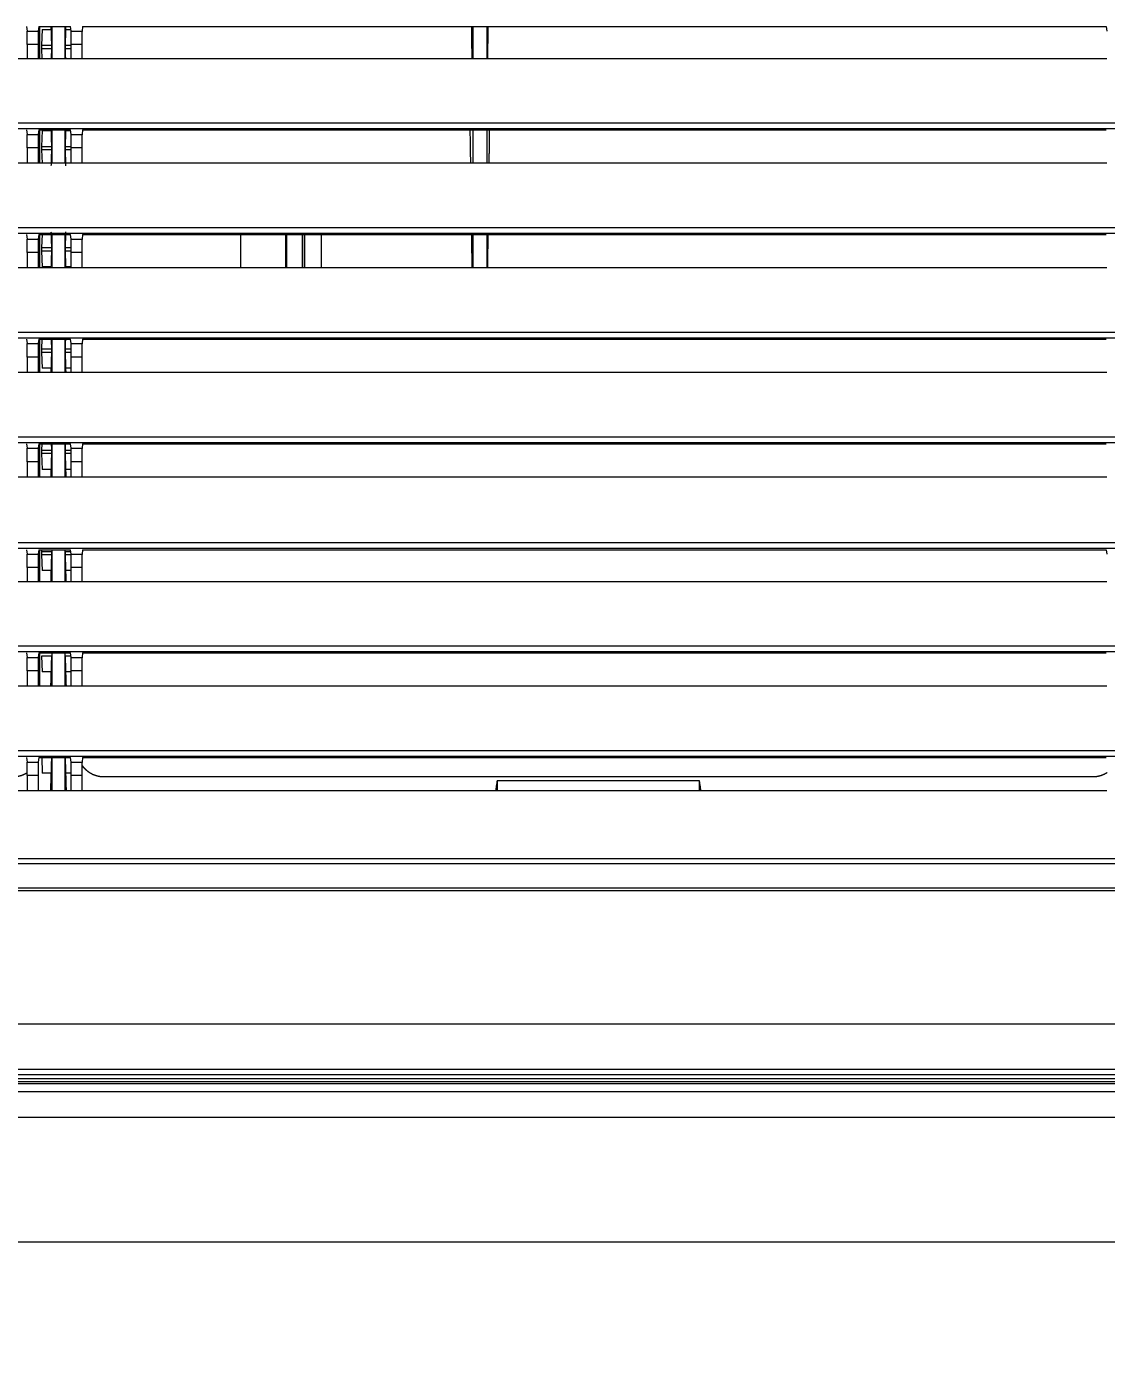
# Model space of a CAD drawing. Header units: millimetres. Extents: x 70151 to 230897, y 35202 to 113211.
# Drawn here: x 172589.4 to 172750, y 76201.1 to 76399.5 of the extents above; entities that cross this region are included whole.
import ezdxf

# ---------------------------------------------------------------- set-up
doc = ezdxf.new("R2010")
doc.units = ezdxf.units.MM
doc.header["$LTSCALE"] = 50
doc.layers.add('2-con', color=2, linetype='Continuous')
doc.layers.add('HAT', color=8, linetype='Continuous')
doc.layers.add('mark-B', color=2, linetype='Continuous', lineweight=20)
doc.styles.add('HY 울릉도 L', font='malgun.ttf')
doc.dimstyles.new('30', dxfattribs={"dimscale": 30, "dimtxt": 2, "dimasz": 1, "dimexe": 1, "dimexo": 1, "dimgap": 1, "dimtad": 1, "dimdec": 0, "dimrnd": 0.05, "dimdsep": 46, "dimlunit": 6, "dimtxsty": 'HY 울릉도 L', "dimblk": 'ARCHTICK', "dimcen": 2.5, "dimdle": 1, "dimclrd": 133, "dimclre": 133, "dimclrt": 30, "dimadec": 0, "dimazin": 0, "dimtfac": 1, "dimtdec": 0, "dimtix": 1, "dimtmove": 2, "dimatfit": 3, "dimldrblk": 'ARCHTICK', "dimfxl": 1, "dimlwd": -1, "dimlwe": -1, "dimarcsym": 0})

# ---------------------------------------------------------------- blocks, each defined once
blk = doc.blocks.new('무풍1way 일반')
at = {"layer": 'mark-B'}
for p, q in [((0, -24.85), (514.58, -24.85)), ((0, -24.85), (514.58, -24.85)), ((514.56, -25.36), (0, -25.36)), ((514.56, -25.36), (0, -25.36)), ((-380.01, -53.26), (380.01, -53.26)), ((380.01, -53.69), (-380.01, -53.69)), ((-379.23, -57.26), (379.23, -57.26)), ((379.23, -58.09), (-379.23, -58.09)), ((44.3, -68.13), (196.82, -68.13)), ((104.93, -68.13), (104.93, -69.62)), ((135.05, -69.62), (135.05, -68.13)), ((196.82, -70.42), (196.82, -68.13)), ((196.82, -68.13), (198.43, -68.13)), ((198.43, -68.13), (198.43, -70.42)), ((198.43, -68.13), (203.35, -68.13)), ((199.31, -68.13), (199.31, -73.08)), ((201.32, -73.08), (201.32, -68.13)), ((203.35, -70.42), (203.35, -68.13)), ((203.35, -68.13), (204.96, -68.13)), ((204.96, -70.42), (204.96, -68.13)), ((204.96, -68.13), (308.24, -68.13)), ((193.56, -70.25), (46.42, -70.25)), ((196.82, -70.42), (198.43, -70.42)), ((198.43, -70.78), (199.21, -70.78)), ((201.43, -70.78), (202.74, -70.78)), ((202.81, -73.08), (202.74, -70.78)), ((203.35, -70.42), (204.96, -70.42)), ((-376.39, -73.25), (376.39, -73.25)), ((196.73, -73.08), (44.39, -73.08)), ((196.73, -73.08), (196.81, -72.42)), ((198.45, -72.42), (196.81, -72.42)), ((198.45, -72.42), (198.53, -73.08)), ((203.25, -73.08), (198.53, -73.08)), ((203.25, -73.08), (203.33, -72.42)), ((204.97, -72.42), (203.33, -72.42)), ((205.05, -73.08), (204.97, -72.42)), ((376.39, -74.13), (-376.39, -74.13)), ((44.3, -83.69), (196.82, -83.69)), ((196.82, -85.99), (196.82, -83.69)), ((196.82, -83.69), (198.43, -83.69)), ((198.43, -83.69), (198.43, -85.99)), ((198.43, -83.69), (203.35, -83.69)), ((199.31, -83.69), (199.31, -88.65)), ((201.32, -88.65), (201.32, -83.69)), ((203.08, -83.69), (203.08, -88.65)), ((203.35, -85.99), (203.35, -83.69)), ((203.35, -83.69), (204.96, -83.69)), ((204.96, -85.99), (204.96, -83.69)), ((204.96, -83.69), (308.24, -83.69)), ((196.82, -85.99), (198.43, -85.99)), ((198.43, -85.84), (199.21, -85.84)), ((201.43, -85.84), (202.74, -85.84)), ((202.82, -88.19), (202.74, -85.84)), ((203.35, -85.99), (204.96, -85.99)), ((-373.64, -88.81), (373.64, -88.81)), ((196.73, -88.65), (44.39, -88.65)), ((196.73, -88.65), (196.81, -87.99)), ((198.45, -87.99), (196.81, -87.99)), ((198.45, -87.99), (198.53, -88.65)), ((198.47, -88.19), (199.28, -88.19)), ((203.25, -88.65), (198.53, -88.65)), ((201.36, -88.19), (202.82, -88.19)), ((203.25, -88.65), (203.33, -87.99)), ((204.97, -87.99), (203.33, -87.99)), ((205.05, -88.65), (204.97, -87.99)), ((373.64, -89.7), (-373.64, -89.7)), ((44.3, -99.25), (196.82, -99.25)), ((196.82, -101.35), (196.82, -99.25)), ((196.82, -99.25), (198.43, -99.25)), ((198.43, -99.25), (198.43, -101.35)), ((198.43, -99.25), (203.35, -99.25)), ((198.43, -100.9), (199.21, -100.9)), ((199.31, -99.25), (199.31, -104.02)), ((201.32, -104.02), (201.32, -99.25)), ((201.43, -100.9), (202.74, -100.9)), ((202.82, -103.25), (202.74, -100.9)), ((203.08, -99.26), (203.08, -104.02)), ((203.35, -101.35), (203.35, -99.25)), ((203.35, -99.25), (204.96, -99.25)), ((204.96, -101.35), (204.96, -99.25)), ((204.96, -99.25), (308.24, -99.25)), ((196.82, -101.35), (198.43, -101.35)), ((203.35, -101.35), (204.96, -101.35)), ((-370.92, -104.19), (370.92, -104.19)), ((370.92, -105.07), (-370.92, -105.07)), ((44.4, -104.02), (44.31, -103.35)), ((196.72, -104.02), (44.4, -104.02)), ((196.72, -104.02), (196.81, -103.35)), ((198.45, -103.35), (196.81, -103.35)), ((198.44, -103.25), (199.28, -103.25)), ((198.45, -103.35), (198.53, -104.02)), ((199.28, -103.77), (198.5, -103.77)), ((203.25, -104.02), (198.53, -104.02)), ((201.36, -103.25), (202.82, -103.25)), ((202.82, -103.77), (201.36, -103.77)), ((202.81, -104.02), (202.82, -103.77)), ((203.25, -104.02), (203.33, -103.35)), ((204.97, -103.35), (203.33, -103.35)), ((205.06, -104.02), (204.97, -103.35)), ((44.3, -114.82), (196.82, -114.82)), ((196.82, -117.11), (196.82, -114.82)), ((196.82, -114.82), (198.43, -114.82)), ((198.43, -114.82), (198.43, -117.11)), ((198.43, -114.82), (203.35, -114.82)), ((199.31, -114.82), (199.31, -119.77)), ((201.32, -119.77), (201.32, -114.82)), ((203.08, -114.82), (203.08, -119.77)), ((203.35, -117.11), (203.35, -114.82)), ((203.35, -114.82), (204.96, -114.82)), ((204.96, -117.11), (204.96, -114.82)), ((204.96, -114.82), (308.24, -114.82)), ((198.43, -115.96), (199.21, -115.96)), ((201.43, -115.96), (202.74, -115.96)), ((202.82, -118.31), (202.74, -115.96)), ((196.82, -117.11), (198.43, -117.11)), ((198.43, -118.31), (199.28, -118.31)), ((199.28, -118.83), (198.44, -118.83)), ((201.36, -118.31), (202.82, -118.31)), ((202.82, -118.83), (201.36, -118.83)), ((202.79, -119.77), (202.82, -118.83)), ((203.35, -117.11), (204.96, -117.11)), ((-368.14, -119.94), (368.14, -119.94)), ((368.14, -120.82), (-368.14, -120.82)), ((196.73, -119.77), (44.39, -119.77)), ((196.73, -119.77), (196.81, -119.12)), ((198.45, -119.12), (196.81, -119.12)), ((198.45, -119.12), (198.53, -119.77)), ((203.25, -119.77), (198.53, -119.77)), ((203.25, -119.77), (203.33, -119.12)), ((204.97, -119.12), (203.33, -119.12)), ((205.05, -119.77), (204.97, -119.12)), ((44.3, -130.38), (196.82, -130.38)), ((196.82, -132.68), (196.82, -130.38)), ((196.82, -130.38), (198.43, -130.38)), ((198.43, -130.38), (198.43, -132.68)), ((198.43, -130.38), (203.35, -130.38)), ((199.31, -130.38), (199.31, -135.34)), ((201.32, -135.34), (201.32, -130.38)), ((203.08, -130.38), (203.08, -135.34)), ((203.35, -132.68), (203.35, -130.38)), ((203.35, -130.38), (204.96, -130.38)), ((204.96, -132.68), (204.96, -130.38)), ((204.96, -130.38), (308.24, -130.38)), ((196.82, -132.68), (198.43, -132.68)), ((198.43, -131.02), (199.21, -131.02)), ((201.43, -131.02), (202.74, -131.02)), ((202.82, -133.37), (202.74, -131.02)), ((203.35, -132.68), (204.96, -132.68)), ((196.73, -135.34), (196.81, -134.68)), ((198.45, -134.68), (196.81, -134.68)), ((198.43, -133.37), (199.28, -133.37)), ((199.28, -133.89), (198.43, -133.89)), ((198.45, -134.68), (198.53, -135.34)), ((201.36, -133.37), (202.82, -133.37)), ((202.82, -133.89), (201.36, -133.89)), ((202.77, -135.34), (202.82, -133.89)), ((203.25, -135.34), (203.33, -134.68)), ((204.97, -134.68), (203.33, -134.68)), ((205.05, -135.34), (204.97, -134.68)), ((-365.38, -135.5), (365.38, -135.5)), ((365.38, -136.39), (-365.38, -136.39)), ((196.73, -135.34), (44.39, -135.34)), ((203.25, -135.34), (198.53, -135.34)), ((44.3, -145.95), (196.82, -145.95)), ((136.59, -150.9), (136.59, -145.95)), ((136.59, -150.9), (136.59, -145.95)), ((138.6, -145.95), (138.6, -150.9)), ((138.6, -145.95), (138.6, -150.9)), ((161.19, -145.95), (161.19, -150.9)), ((163.7, -150.9), (163.7, -145.95)), ((163.97, -145.95), (163.97, -150.9)), ((164.04, -150.9), (164.04, -145.95)), ((166.33, -145.95), (166.33, -150.9)), ((166.33, -145.95), (166.33, -150.9)), ((166.46, -145.95), (166.46, -150.9)), ((173.24, -150.9), (173.24, -145.95)), ((196.82, -148.24), (196.82, -145.95)), ((196.82, -145.95), (198.43, -145.95)), ((198.43, -145.95), (198.43, -148.24)), ((198.43, -145.95), (203.35, -145.95)), ((198.43, -146.09), (199.21, -146.09)), ((199.31, -145.95), (199.31, -150.9)), ((201.32, -150.9), (201.32, -145.95)), ((201.43, -146.09), (202.74, -146.09)), ((202.82, -148.43), (202.74, -146.09)), ((203.08, -145.95), (203.08, -150.9)), ((203.35, -148.24), (203.35, -145.95)), ((203.35, -145.95), (204.96, -145.95)), ((204.96, -148.24), (204.96, -145.95)), ((204.96, -145.95), (308.24, -145.95)), ((196.82, -148.24), (198.43, -148.24)), ((198.43, -148.43), (199.28, -148.43)), ((201.36, -148.43), (202.82, -148.43)), ((203.35, -148.24), (204.96, -148.24)), ((196.73, -150.9), (196.81, -150.24)), ((198.45, -150.24), (196.81, -150.24)), ((199.28, -148.96), (198.43, -148.96)), ((198.45, -150.24), (198.53, -150.9)), ((202.82, -148.96), (201.36, -148.96)), ((202.76, -150.9), (202.82, -148.96)), ((203.25, -150.9), (203.33, -150.24)), ((204.97, -150.24), (203.33, -150.24)), ((205.05, -150.9), (204.97, -150.24)), ((-362.63, -151.07), (362.63, -151.07)), ((362.63, -151.95), (-362.63, -151.95)), ((196.73, -150.9), (44.39, -150.9)), ((203.25, -150.9), (198.53, -150.9)), ((44.3, -161.51), (196.82, -161.51)), ((136.59, -166.46), (136.59, -161.51)), ((136.59, -166.46), (136.59, -161.51)), ((138.6, -161.51), (138.6, -166.46)), ((138.6, -161.51), (138.6, -166.46)), ((196.82, -163.81), (196.82, -161.51)), ((196.82, -161.51), (198.43, -161.51)), ((198.43, -161.51), (198.43, -163.81)), ((198.43, -161.51), (203.35, -161.51)), ((199.31, -161.51), (199.31, -166.46)), ((201.32, -166.46), (201.32, -161.51)), ((202.82, -163.5), (202.76, -161.51)), ((203.08, -161.51), (203.08, -166.46)), ((203.35, -163.81), (203.35, -161.51)), ((203.35, -161.51), (204.96, -161.51)), ((204.96, -163.81), (204.96, -161.51)), ((204.96, -161.51), (308.24, -161.51)), ((196.82, -163.81), (198.43, -163.81)), ((198.43, -163.5), (199.28, -163.5)), ((199.28, -164.02), (198.43, -164.02)), ((201.36, -163.5), (202.82, -163.5)), ((202.82, -164.02), (201.36, -164.02)), ((202.74, -166.37), (202.82, -164.02)), ((203.35, -163.81), (204.96, -163.81)), ((-359.88, -166.63), (359.88, -166.63)), ((196.73, -166.47), (44.39, -166.47)), ((196.73, -166.47), (196.81, -165.81)), ((198.45, -165.81), (196.81, -165.81)), ((198.45, -165.81), (198.53, -166.47)), ((199.21, -166.37), (198.51, -166.37)), ((203.25, -166.47), (198.53, -166.47)), ((202.74, -166.37), (201.43, -166.37)), ((203.25, -166.47), (203.33, -165.81)), ((204.97, -165.81), (203.33, -165.81)), ((205.05, -166.47), (204.97, -165.81)), ((359.88, -167.52), (-359.88, -167.52)), ((44.3, -177.07), (196.82, -177.07)), ((136.59, -181.84), (136.59, -177.07)), ((136.59, -181.84), (136.59, -177.07)), ((138.6, -177.07), (138.6, -181.84)), ((138.6, -177.07), (138.6, -181.84)), ((196.82, -179.17), (196.82, -177.07)), ((196.82, -177.07), (198.43, -177.07)), ((198.43, -177.07), (198.43, -179.17)), ((198.43, -177.07), (203.35, -177.07)), ((198.43, -178.56), (199.28, -178.56)), ((199.31, -177.07), (199.31, -181.84)), ((201.32, -181.84), (201.32, -177.07)), ((201.36, -178.56), (202.82, -178.56)), ((202.82, -178.56), (202.77, -177.07)), ((203.08, -177.07), (203.08, -181.84)), ((203.35, -179.17), (203.35, -177.07)), ((203.35, -177.07), (204.96, -177.07)), ((204.96, -179.17), (204.96, -177.07)), ((204.96, -177.07), (308.24, -177.07)), ((196.82, -179.17), (198.43, -179.17)), ((199.28, -179.08), (198.43, -179.08)), ((202.82, -179.08), (201.36, -179.08)), ((202.74, -181.43), (202.82, -179.08)), ((203.35, -179.17), (204.96, -179.17)), ((44.4, -181.84), (44.31, -181.17)), ((196.72, -181.84), (44.4, -181.84)), ((196.72, -181.84), (196.81, -181.17)), ((198.45, -181.17), (196.81, -181.17)), ((198.45, -181.17), (198.53, -181.84)), ((199.21, -181.43), (198.48, -181.43)), ((203.25, -181.84), (198.53, -181.84)), ((202.74, -181.43), (201.43, -181.43)), ((203.25, -181.84), (203.33, -181.17)), ((204.97, -181.17), (203.33, -181.17)), ((205.06, -181.84), (204.97, -181.17))]:
    blk.add_line(p, q, dxfattribs=at)
for centre, start_param, end_param in [((196.81, -70.42), 0.069815, 1.570796), ((198.45, -70.42), 4.712389, 6.21337), ((203.33, -70.42), 0.069815, 1.570796), ((204.97, -70.42), 4.712389, 6.21337), ((196.81, -85.99), 0.069815, 1.570796), ((198.45, -85.99), 4.712389, 6.21337), ((203.33, -85.99), 0.069815, 1.570796), ((204.97, -85.99), 4.712389, 6.21337), ((196.81, -101.35), 0.069813, 1.570796), ((198.45, -101.35), 4.712389, 6.213372), ((203.33, -101.35), 0.069813, 1.570796), ((204.97, -101.35), 4.712389, 6.213372), ((196.81, -117.11), 0.069815, 1.570796), ((198.45, -117.11), 4.712389, 6.21337), ((203.33, -117.11), 0.069815, 1.570796), ((204.97, -117.11), 4.712389, 6.21337), ((196.81, -132.68), 0.069815, 1.570796), ((198.45, -132.68), 4.712389, 6.21337), ((203.33, -132.68), 0.069815, 1.570796), ((204.97, -132.68), 4.712389, 6.21337), ((196.81, -148.24), 0.069815, 1.570796), ((198.45, -148.24), 4.712389, 6.21337), ((203.33, -148.24), 0.069815, 1.570796), ((204.97, -148.24), 4.712389, 6.21337), ((196.81, -163.81), 0.069815, 1.570796), ((198.45, -163.81), 4.712389, 6.21337), ((203.33, -163.81), 0.069815, 1.570796), ((204.97, -163.81), 4.712389, 6.21337), ((196.81, -179.17), 0.069813, 1.570796), ((198.45, -179.17), 4.712389, 6.213372), ((203.33, -179.17), 0.069813, 1.570796), ((204.97, -179.17), 4.712389, 6.213372)]:
    blk.add_ellipse(centre, major_axis=(0, -2.01), ratio=0.008727, start_param=start_param, end_param=end_param, dxfattribs=at)
for points, knots in [([(529.67, -1.07), (528.29, -1.06), (526.91, -1.06), (524.15, -1.06), (522.78, -1.06), (518.64, -1.06), (510.36, -1.06), (491.05, -1.06), (474.5, -1.06), (441.39, -1.06), (375.18, -1.05), (308.98, -1.05), (176.56, -1.05), (88.28, -1.05), (0, -1.05)], [0, 0, 0, 0, 0.007813, 0.007813, 0.015625, 0.015625, 0.03125, 0.0625, 0.125, 0.125, 0.25, 0.5, 0.5, 1, 1, 1, 1]), ([(529.67, -1.07), (528.29, -1.06), (526.91, -1.06), (524.15, -1.06), (522.78, -1.06), (518.64, -1.06), (510.36, -1.06), (491.05, -1.06), (474.5, -1.06), (441.39, -1.06), (375.18, -1.05), (308.98, -1.05), (176.56, -1.05), (88.28, -1.05), (0, -1.05)], [0, 0, 0, 0, 0.007812, 0.007812, 0.015625, 0.015625, 0.03125, 0.0625, 0.125, 0.125, 0.25, 0.5, 0.5, 1, 1, 1, 1]), ([(514.01, -19.59), (492.59, -19.59), (449.76, -19.59), (385.5, -19.59), (321.25, -19.59), (192.75, -19.59), (85.67, -19.59), (0, -19.59)], [0, 0, 0, 0, 0.125, 0.25, 0.375, 0.5, 1, 1, 1, 1]), ([(514.01, -19.59), (492.59, -19.59), (449.76, -19.59), (385.5, -19.59), (321.25, -19.59), (192.75, -19.59), (85.67, -19.59), (0, -19.59)], [0, 0, 0, 0, 0.125, 0.25, 0.375, 0.5, 1, 1, 1, 1]), ([(0, -23.37), (85.4, -23.37), (170.8, -23.37), (277.56, -23.37), (298.91, -23.37), (341.61, -23.37), (362.96, -23.37), (405.66, -23.37), (427.01, -23.37), (469.71, -23.37), (491.06, -23.37), (512.41, -23.37)], [0, 0, 0, 0, 0.5, 0.5, 0.625, 0.625, 0.75, 0.75, 0.875, 0.875, 1, 1, 1, 1]), ([(0, -23.37), (85.4, -23.37), (170.8, -23.37), (277.56, -23.37), (298.91, -23.37), (341.61, -23.37), (362.96, -23.37), (405.66, -23.37), (427.01, -23.37), (469.71, -23.37), (491.06, -23.37), (512.41, -23.37)], [0, 0, 0, 0, 0.5, 0.5, 0.625, 0.625, 0.75, 0.75, 0.875, 0.875, 1, 1, 1, 1]), ([(512.41, -24.58), (491.06, -24.58), (469.71, -24.58), (427.01, -24.58), (405.66, -24.58), (362.96, -24.58), (320.26, -24.58), (192.15, -24.58), (85.4, -24.58), (0, -24.58)], [0, 0, 0, 0, 0.125, 0.125, 0.25, 0.25, 0.375, 0.5, 1, 1, 1, 1]), ([(512.41, -24.58), (491.06, -24.58), (469.71, -24.58), (427.01, -24.58), (405.66, -24.58), (362.96, -24.58), (320.26, -24.58), (192.15, -24.58), (85.4, -24.58), (0, -24.58)], [0, 0, 0, 0, 0.125, 0.125, 0.25, 0.25, 0.375, 0.5, 1, 1, 1, 1]), ([(0, -25.9), (42.6, -25.9), (85.19, -25.9), (149.09, -25.9), (170.39, -25.9), (212.99, -25.9), (234.29, -25.9), (276.88, -25.9), (298.18, -25.9), (340.78, -25.9), (362.08, -25.9), (404.67, -25.89), (425.97, -25.89), (452.6, -25.9), (457.92, -25.9), (468.57, -25.9), (473.89, -25.9), (484.54, -25.9), (489.87, -25.9), (496.52, -25.9), (497.86, -25.9), (500.52, -25.9), (501.85, -25.9), (503.85, -25.89), (504.51, -25.89), (505.84, -25.89), (506.51, -25.89), (507.84, -25.9), (508.51, -25.9), (509.5, -25.9), (509.84, -25.89), (510.34, -25.89), (510.5, -25.89), (510.83, -25.89), (511, -25.89), (511.17, -25.89)], [0, 0, 0, 0, 0.25, 0.25, 0.375, 0.375, 0.5, 0.5, 0.625, 0.625, 0.75, 0.75, 0.875, 0.875, 0.90625, 0.90625, 0.9375, 0.9375, 0.96875, 0.96875, 0.976563, 0.976563, 0.984375, 0.984375, 0.988281, 0.988281, 0.992188, 0.992188, 0.996094, 0.996094, 0.998047, 0.998047, 0.999023, 0.999023, 1, 1, 1, 1]), ([(511.17, -26.75), (511, -26.75), (510.83, -26.75), (510.5, -26.75), (510.33, -26.75), (509.84, -26.75), (509.5, -26.75), (508.5, -26.75), (507.84, -26.75), (506.51, -26.75), (505.84, -26.75), (504.51, -26.75), (503.85, -26.75), (501.85, -26.75), (500.52, -26.75), (497.85, -26.75), (496.52, -26.75), (489.87, -26.75), (484.54, -26.75), (473.89, -26.75), (468.57, -26.75), (457.92, -26.75), (452.6, -26.75), (425.97, -26.75), (404.67, -26.75), (362.08, -26.75), (340.78, -26.75), (298.18, -26.75), (276.88, -26.75), (234.28, -26.75), (212.99, -26.75), (170.39, -26.75), (149.09, -26.75), (85.19, -26.75), (42.6, -26.75), (0, -26.75)], [0, 0, 0, 0, 0.000977, 0.000977, 0.001953, 0.001953, 0.003906, 0.003906, 0.007813, 0.007813, 0.011719, 0.011719, 0.015625, 0.015625, 0.023438, 0.023438, 0.03125, 0.03125, 0.0625, 0.0625, 0.09375, 0.09375, 0.125, 0.125, 0.25, 0.25, 0.375, 0.375, 0.5, 0.5, 0.625, 0.625, 0.75, 0.75, 1, 1, 1, 1]), ([(0, -33.4), (42.38, -33.4), (127.14, -33.4), (233.1, -33.4), (317.86, -33.4), (381.43, -33.4), (445.01, -33.4), (487.39, -33.4), (508.58, -33.4)], [0, 0, 0, 0, 0.25, 0.5, 0.625, 0.75, 0.875, 1, 1, 1, 1]), ([(46.42, -70.25), (46.41, -70.25), (46.39, -70.25), (46.36, -70.25), (46.33, -70.25), (46.3, -70.25), (46.27, -70.26), (46.23, -70.26), (46.2, -70.26), (46.17, -70.26), (46.14, -70.26), (46.11, -70.26), (46.08, -70.27), (46.05, -70.27), (46.02, -70.27), (45.99, -70.28), (45.96, -70.28), (45.93, -70.28), (45.9, -70.29), (45.87, -70.29), (45.84, -70.29), (45.81, -70.3), (45.78, -70.3), (45.75, -70.31), (45.72, -70.31), (45.69, -70.32), (45.66, -70.32), (45.63, -70.33), (45.6, -70.34), (45.57, -70.34), (45.54, -70.35), (45.51, -70.36), (45.48, -70.36), (45.45, -70.37), (45.42, -70.38), (45.39, -70.39), (45.37, -70.39), (45.34, -70.4), (45.31, -70.41), (45.28, -70.42), (45.25, -70.43), (45.22, -70.43), (45.19, -70.44), (45.17, -70.45), (45.14, -70.46), (45.11, -70.47), (45.08, -70.48), (45.05, -70.49), (45.03, -70.5), (45, -70.51), (44.97, -70.52), (44.94, -70.53), (44.92, -70.54), (44.89, -70.56), (44.86, -70.57), (44.83, -70.58), (44.81, -70.59), (44.78, -70.6), (44.75, -70.61), (44.73, -70.63), (44.7, -70.64), (44.67, -70.65), (44.65, -70.66), (44.62, -70.68), (44.6, -70.69), (44.57, -70.7), (44.54, -70.72), (44.52, -70.73), (44.49, -70.74), (44.47, -70.76), (44.44, -70.77), (44.42, -70.79), (44.39, -70.8), (44.37, -70.82), (44.34, -70.83), (44.32, -70.85), (44.29, -70.86), (44.28, -70.87), (44.26, -70.88), (44.26, -70.88)], [0, 0, 0, 0, 0.013597, 0.02718, 0.040749, 0.054304, 0.067845, 0.081373, 0.094886, 0.108386, 0.121872, 0.135344, 0.148802, 0.162247, 0.175677, 0.189094, 0.202498, 0.215887, 0.229263, 0.242624, 0.255972, 0.269307, 0.282627, 0.295934, 0.309228, 0.322507, 0.335773, 0.349025, 0.362263, 0.375488, 0.388699, 0.401896, 0.41508, 0.42825, 0.441406, 0.454549, 0.467678, 0.480794, 0.493896, 0.506984, 0.520059, 0.53312, 0.546167, 0.559201, 0.572222, 0.585229, 0.598222, 0.611202, 0.624168, 0.637121, 0.65006, 0.662985, 0.675898, 0.688796, 0.701682, 0.714553, 0.727412, 0.740257, 0.753088, 0.765906, 0.77871, 0.791502, 0.804279, 0.817044, 0.829795, 0.842532, 0.855256, 0.867967, 0.880664, 0.893348, 0.906019, 0.918677, 0.931321, 0.943951, 0.956569, 0.969173, 0.981764, 0.994342, 1, 1, 1, 1]), ([(196.87, -72.01), (196.87, -72.01), (196.87, -72), (196.85, -71.98), (196.84, -71.96), (196.82, -71.94), (196.81, -71.91), (196.79, -71.89), (196.77, -71.87), (196.75, -71.85), (196.74, -71.82), (196.72, -71.8), (196.7, -71.78), (196.69, -71.76), (196.67, -71.73), (196.65, -71.71), (196.63, -71.69), (196.61, -71.67), (196.6, -71.65), (196.58, -71.63), (196.56, -71.61), (196.54, -71.58), (196.52, -71.56), (196.5, -71.54), (196.48, -71.52), (196.46, -71.5), (196.45, -71.48), (196.43, -71.46), (196.41, -71.44), (196.38, -71.42), (196.35, -71.39), (196.31, -71.35), (196.28, -71.32), (196.24, -71.28), (196.2, -71.25), (196.16, -71.21), (196.12, -71.18), (196.08, -71.15), (196.04, -71.11), (196, -71.08), (195.96, -71.05), (195.92, -71.02), (195.87, -70.99), (195.83, -70.96), (195.79, -70.93), (195.74, -70.9), (195.7, -70.87), (195.65, -70.84), (195.61, -70.82), (195.56, -70.79), (195.51, -70.76), (195.47, -70.74), (195.42, -70.71), (195.37, -70.69), (195.32, -70.66), (195.28, -70.64), (195.23, -70.62), (195.18, -70.59), (195.13, -70.57), (195.08, -70.55), (195.03, -70.53), (194.98, -70.51), (194.93, -70.49), (194.87, -70.47), (194.82, -70.46), (194.77, -70.44), (194.72, -70.42), (194.67, -70.41), (194.61, -70.39), (194.56, -70.38), (194.51, -70.37), (194.45, -70.35), (194.4, -70.34), (194.34, -70.33), (194.29, -70.32), (194.23, -70.31), (194.18, -70.3), (194.12, -70.29), (194.07, -70.28), (194.01, -70.28), (193.95, -70.27), (193.9, -70.27), (193.84, -70.26), (193.78, -70.26), (193.73, -70.26), (193.67, -70.25), (193.61, -70.25), (193.58, -70.25), (193.56, -70.25)], [0, 0, 0, 0, 0.000857, 0.008164, 0.015462, 0.022753, 0.030037, 0.037312, 0.04458, 0.05184, 0.059093, 0.066338, 0.073575, 0.080804, 0.088026, 0.09524, 0.102446, 0.109645, 0.116836, 0.12402, 0.131196, 0.138364, 0.145524, 0.152677, 0.159823, 0.166961, 0.174091, 0.181213, 0.188328, 0.195436, 0.208553, 0.221697, 0.234866, 0.248061, 0.261282, 0.274529, 0.287803, 0.301102, 0.314427, 0.327778, 0.341156, 0.35456, 0.36799, 0.381446, 0.394928, 0.408437, 0.421972, 0.435534, 0.449122, 0.462736, 0.476377, 0.490045, 0.503739, 0.517459, 0.531207, 0.544981, 0.558781, 0.572609, 0.586463, 0.600343, 0.614251, 0.628186, 0.642147, 0.656135, 0.67015, 0.684193, 0.698262, 0.712358, 0.726481, 0.740631, 0.754809, 0.769013, 0.783245, 0.797504, 0.81179, 0.826104, 0.840444, 0.854812, 0.869208, 0.88363, 0.89808, 0.912558, 0.927063, 0.941595, 0.956155, 0.970742, 0.985357, 1, 1, 1, 1]), ([(207.08, -70.25), (207.07, -70.25), (207.05, -70.25), (207.02, -70.25), (206.99, -70.25), (206.96, -70.25), (206.93, -70.26), (206.9, -70.26), (206.86, -70.26), (206.83, -70.26), (206.8, -70.26), (206.77, -70.26), (206.74, -70.27), (206.71, -70.27), (206.68, -70.27), (206.65, -70.28), (206.62, -70.28), (206.59, -70.28), (206.56, -70.29), (206.53, -70.29), (206.5, -70.29), (206.47, -70.3), (206.44, -70.3), (206.41, -70.31), (206.38, -70.31), (206.35, -70.32), (206.32, -70.32), (206.29, -70.33), (206.26, -70.34), (206.23, -70.34), (206.2, -70.35), (206.17, -70.36), (206.14, -70.36), (206.11, -70.37), (206.08, -70.38), (206.06, -70.39), (206.03, -70.39), (206, -70.4), (205.97, -70.41), (205.94, -70.42), (205.91, -70.43), (205.88, -70.43), (205.85, -70.44), (205.83, -70.45), (205.8, -70.46), (205.77, -70.47), (205.74, -70.48), (205.71, -70.49), (205.69, -70.5), (205.66, -70.51), (205.63, -70.52), (205.6, -70.53), (205.58, -70.54), (205.55, -70.56), (205.52, -70.57), (205.5, -70.58), (205.47, -70.59), (205.44, -70.6), (205.41, -70.61), (205.39, -70.63), (205.36, -70.64), (205.34, -70.65), (205.31, -70.66), (205.28, -70.68), (205.26, -70.69), (205.23, -70.7), (205.21, -70.72), (205.18, -70.73), (205.15, -70.74), (205.13, -70.76), (205.1, -70.77), (205.08, -70.79), (205.05, -70.8), (205.03, -70.82), (205, -70.83), (204.98, -70.85), (204.96, -70.86), (204.94, -70.87), (204.92, -70.88), (204.92, -70.88)], [0, 0, 0, 0, 0.013597, 0.02718, 0.040748, 0.054304, 0.067845, 0.081372, 0.094886, 0.108385, 0.121871, 0.135343, 0.148802, 0.162246, 0.175677, 0.189094, 0.202497, 0.215886, 0.229262, 0.242624, 0.255972, 0.269306, 0.282627, 0.295933, 0.309227, 0.322506, 0.335772, 0.349024, 0.362262, 0.375487, 0.388698, 0.401895, 0.415079, 0.428249, 0.441405, 0.454548, 0.467677, 0.480793, 0.493894, 0.506983, 0.520057, 0.533119, 0.546166, 0.5592, 0.57222, 0.585227, 0.598221, 0.6112, 0.624167, 0.637119, 0.650059, 0.662984, 0.675897, 0.688795, 0.701681, 0.714552, 0.727411, 0.740255, 0.753087, 0.765905, 0.778709, 0.791501, 0.804278, 0.817043, 0.829794, 0.842531, 0.855255, 0.867966, 0.880664, 0.893348, 0.906018, 0.918676, 0.93132, 0.943951, 0.956568, 0.969172, 0.981763, 0.994341, 1, 1, 1, 1]), ([(202.82, -103.77), (202.82, -103.77), (202.82, -103.77), (202.82, -103.76), (202.82, -103.76), (202.82, -103.75), (202.82, -103.75), (202.82, -103.74), (202.82, -103.74), (202.82, -103.73), (202.82, -103.72), (202.82, -103.72), (202.82, -103.71), (202.82, -103.71), (202.82, -103.7), (202.82, -103.69), (202.82, -103.69), (202.82, -103.68), (202.82, -103.67), (202.82, -103.67), (202.82, -103.66), (202.82, -103.65), (202.82, -103.65), (202.82, -103.64), (202.82, -103.63), (202.82, -103.62), (202.82, -103.62), (202.82, -103.61), (202.82, -103.6), (202.82, -103.6), (202.82, -103.59), (202.82, -103.58), (202.82, -103.57), (202.82, -103.57), (202.82, -103.56), (202.82, -103.55), (202.82, -103.55), (202.82, -103.54), (202.82, -103.53), (202.82, -103.52), (202.82, -103.52), (202.82, -103.51), (202.82, -103.5), (202.82, -103.48), (202.82, -103.47), (202.82, -103.45), (202.82, -103.44), (202.82, -103.42), (202.82, -103.41), (202.82, -103.39), (202.82, -103.38), (202.82, -103.37), (202.82, -103.35), (202.82, -103.34), (202.82, -103.33), (202.82, -103.31), (202.82, -103.3), (202.82, -103.29), (202.82, -103.28), (202.82, -103.27), (202.82, -103.26), (202.82, -103.25), (202.82, -103.25)], [0, 0, 0, 0, 0.013747, 0.027429, 0.041048, 0.054602, 0.068093, 0.08152, 0.094883, 0.108181, 0.121416, 0.134587, 0.147694, 0.160737, 0.173716, 0.186631, 0.199482, 0.212269, 0.224992, 0.237651, 0.250246, 0.262777, 0.275245, 0.287648, 0.299987, 0.312263, 0.324474, 0.336622, 0.348705, 0.360725, 0.372681, 0.384572, 0.3964, 0.408164, 0.419864, 0.4315, 0.443072, 0.454581, 0.466025, 0.477405, 0.488722, 0.499974, 0.52253, 0.545343, 0.568414, 0.591742, 0.615327, 0.63917, 0.66327, 0.687627, 0.712242, 0.737115, 0.762244, 0.787632, 0.813276, 0.839179, 0.865338, 0.891756, 0.91843, 0.945363, 0.972553, 1, 1, 1, 1]), ([(202.82, -118.83), (202.82, -118.83), (202.82, -118.83), (202.82, -118.82), (202.82, -118.82), (202.82, -118.81), (202.82, -118.81), (202.82, -118.8), (202.82, -118.8), (202.82, -118.79), (202.82, -118.79), (202.82, -118.78), (202.82, -118.77), (202.82, -118.77), (202.82, -118.76), (202.82, -118.76), (202.82, -118.75), (202.82, -118.74), (202.82, -118.74), (202.82, -118.73), (202.82, -118.72), (202.82, -118.71), (202.82, -118.71), (202.82, -118.7), (202.82, -118.69), (202.82, -118.69), (202.82, -118.68), (202.82, -118.67), (202.82, -118.67), (202.82, -118.66), (202.82, -118.65), (202.82, -118.64), (202.82, -118.64), (202.82, -118.63), (202.82, -118.62), (202.82, -118.61), (202.82, -118.61), (202.82, -118.6), (202.82, -118.59), (202.82, -118.59), (202.82, -118.58), (202.82, -118.57), (202.82, -118.56), (202.82, -118.54), (202.82, -118.53), (202.82, -118.51), (202.82, -118.5), (202.82, -118.48), (202.82, -118.47), (202.82, -118.46), (202.82, -118.44), (202.82, -118.43), (202.82, -118.41), (202.82, -118.4), (202.82, -118.39), (202.82, -118.37), (202.82, -118.36), (202.82, -118.35), (202.82, -118.34), (202.82, -118.33), (202.82, -118.32), (202.82, -118.31), (202.82, -118.31)], [0, 0, 0, 0, 0.013747, 0.027429, 0.041048, 0.054602, 0.068093, 0.08152, 0.094883, 0.108181, 0.121416, 0.134587, 0.147694, 0.160737, 0.173716, 0.186631, 0.199482, 0.212269, 0.224992, 0.237651, 0.250246, 0.262777, 0.275245, 0.287648, 0.299987, 0.312263, 0.324474, 0.336622, 0.348705, 0.360725, 0.372681, 0.384572, 0.3964, 0.408164, 0.419864, 0.4315, 0.443072, 0.454581, 0.466025, 0.477405, 0.488722, 0.499974, 0.52253, 0.545343, 0.568414, 0.591742, 0.615327, 0.63917, 0.66327, 0.687627, 0.712242, 0.737115, 0.762244, 0.787632, 0.813276, 0.839179, 0.865338, 0.891756, 0.91843, 0.945363, 0.972553, 1, 1, 1, 1]), ([(202.82, -133.89), (202.82, -133.89), (202.82, -133.89), (202.82, -133.89), (202.82, -133.88), (202.82, -133.88), (202.82, -133.87), (202.82, -133.86), (202.82, -133.86), (202.82, -133.85), (202.82, -133.85), (202.82, -133.84), (202.82, -133.84), (202.82, -133.83), (202.82, -133.82), (202.82, -133.82), (202.82, -133.81), (202.82, -133.8), (202.82, -133.8), (202.82, -133.79), (202.82, -133.78), (202.82, -133.78), (202.82, -133.77), (202.82, -133.76), (202.82, -133.76), (202.82, -133.75), (202.82, -133.74), (202.82, -133.73), (202.82, -133.73), (202.82, -133.72), (202.82, -133.71), (202.82, -133.71), (202.82, -133.7), (202.82, -133.69), (202.82, -133.68), (202.82, -133.68), (202.82, -133.67), (202.82, -133.66), (202.82, -133.65), (202.82, -133.65), (202.82, -133.64), (202.82, -133.63), (202.82, -133.62), (202.82, -133.6), (202.82, -133.59), (202.82, -133.58), (202.82, -133.56), (202.82, -133.55), (202.82, -133.53), (202.82, -133.52), (202.82, -133.5), (202.82, -133.49), (202.82, -133.48), (202.82, -133.46), (202.82, -133.45), (202.82, -133.44), (202.82, -133.42), (202.82, -133.41), (202.82, -133.4), (202.82, -133.39), (202.82, -133.38), (202.82, -133.38), (202.82, -133.37)], [0, 0, 0, 0, 0.013748, 0.027432, 0.041052, 0.054607, 0.068099, 0.081527, 0.09489, 0.10819, 0.121425, 0.134597, 0.147704, 0.160748, 0.173727, 0.186643, 0.199494, 0.212281, 0.225005, 0.237664, 0.250259, 0.262791, 0.275258, 0.287661, 0.3, 0.312275, 0.324487, 0.336634, 0.348717, 0.360736, 0.372691, 0.384582, 0.39641, 0.408173, 0.419872, 0.431507, 0.443078, 0.454585, 0.466029, 0.477408, 0.488723, 0.499974, 0.522542, 0.545365, 0.568445, 0.591781, 0.615372, 0.639221, 0.663325, 0.687685, 0.712302, 0.737175, 0.762304, 0.78769, 0.813331, 0.839229, 0.865384, 0.891794, 0.918461, 0.945384, 0.972564, 1, 1, 1, 1]), ([(202.82, -148.96), (202.82, -148.95), (202.82, -148.95), (202.82, -148.95), (202.82, -148.94), (202.82, -148.94), (202.82, -148.93), (202.82, -148.93), (202.82, -148.92), (202.82, -148.92), (202.82, -148.91), (202.82, -148.9), (202.82, -148.9), (202.82, -148.89), (202.82, -148.89), (202.82, -148.88), (202.82, -148.87), (202.82, -148.87), (202.82, -148.86), (202.82, -148.85), (202.82, -148.85), (202.82, -148.84), (202.82, -148.83), (202.82, -148.82), (202.82, -148.82), (202.82, -148.81), (202.82, -148.8), (202.82, -148.8), (202.82, -148.79), (202.82, -148.78), (202.82, -148.77), (202.82, -148.77), (202.82, -148.76), (202.82, -148.75), (202.82, -148.75), (202.82, -148.74), (202.82, -148.73), (202.82, -148.72), (202.82, -148.72), (202.82, -148.71), (202.82, -148.7), (202.82, -148.69), (202.82, -148.68), (202.82, -148.67), (202.82, -148.65), (202.82, -148.64), (202.82, -148.62), (202.82, -148.61), (202.82, -148.59), (202.82, -148.58), (202.82, -148.57), (202.82, -148.55), (202.82, -148.54), (202.82, -148.52), (202.82, -148.51), (202.82, -148.5), (202.82, -148.49), (202.82, -148.47), (202.82, -148.46), (202.82, -148.45), (202.82, -148.44), (202.82, -148.44), (202.82, -148.43)], [0, 0, 0, 0, 0.013747, 0.027429, 0.041048, 0.054602, 0.068093, 0.08152, 0.094883, 0.108181, 0.121416, 0.134587, 0.147694, 0.160737, 0.173716, 0.186631, 0.199482, 0.212269, 0.224992, 0.237651, 0.250246, 0.262777, 0.275245, 0.287648, 0.299987, 0.312263, 0.324474, 0.336622, 0.348705, 0.360725, 0.372681, 0.384572, 0.3964, 0.408164, 0.419864, 0.4315, 0.443072, 0.454581, 0.466025, 0.477405, 0.488722, 0.499974, 0.52253, 0.545343, 0.568414, 0.591742, 0.615327, 0.63917, 0.66327, 0.687627, 0.712242, 0.737115, 0.762244, 0.787632, 0.813276, 0.839179, 0.865338, 0.891756, 0.91843, 0.945363, 0.972553, 1, 1, 1, 1]), ([(202.82, -164.02), (202.82, -164.02), (202.82, -164.01), (202.82, -164.01), (202.82, -164), (202.82, -164), (202.82, -163.99), (202.82, -163.99), (202.82, -163.98), (202.82, -163.98), (202.82, -163.97), (202.82, -163.97), (202.82, -163.96), (202.82, -163.95), (202.82, -163.95), (202.82, -163.94), (202.82, -163.93), (202.82, -163.93), (202.82, -163.92), (202.82, -163.91), (202.82, -163.91), (202.82, -163.9), (202.82, -163.89), (202.82, -163.89), (202.82, -163.88), (202.82, -163.87), (202.82, -163.87), (202.82, -163.86), (202.82, -163.85), (202.82, -163.84), (202.82, -163.84), (202.82, -163.83), (202.82, -163.82), (202.82, -163.81), (202.82, -163.81), (202.82, -163.8), (202.82, -163.79), (202.82, -163.79), (202.82, -163.78), (202.82, -163.77), (202.82, -163.76), (202.82, -163.75), (202.82, -163.74), (202.82, -163.73), (202.82, -163.71), (202.82, -163.7), (202.82, -163.68), (202.82, -163.67), (202.82, -163.66), (202.82, -163.64), (202.82, -163.63), (202.82, -163.61), (202.82, -163.6), (202.82, -163.59), (202.82, -163.57), (202.82, -163.56), (202.82, -163.55), (202.82, -163.54), (202.82, -163.53), (202.82, -163.51), (202.82, -163.51), (202.82, -163.5), (202.82, -163.5)], [0, 0, 0, 0, 0.013748, 0.027432, 0.041052, 0.054607, 0.068099, 0.081527, 0.09489, 0.10819, 0.121425, 0.134597, 0.147704, 0.160748, 0.173727, 0.186643, 0.199494, 0.212281, 0.225005, 0.237664, 0.250259, 0.262791, 0.275258, 0.287661, 0.3, 0.312275, 0.324487, 0.336634, 0.348717, 0.360736, 0.372691, 0.384582, 0.39641, 0.408173, 0.419872, 0.431507, 0.443078, 0.454585, 0.466029, 0.477408, 0.488723, 0.499974, 0.522542, 0.545365, 0.568445, 0.591781, 0.615372, 0.639221, 0.663325, 0.687685, 0.712302, 0.737175, 0.762304, 0.78769, 0.813331, 0.839229, 0.865384, 0.891794, 0.918461, 0.945384, 0.972564, 1, 1, 1, 1]), ([(202.82, -179.08), (202.82, -179.08), (202.82, -179.08), (202.82, -179.07), (202.82, -179.07), (202.82, -179.06), (202.82, -179.06), (202.82, -179.05), (202.82, -179.05), (202.82, -179.04), (202.82, -179.03), (202.82, -179.03), (202.82, -179.02), (202.82, -179.02), (202.82, -179.01), (202.82, -179), (202.82, -179), (202.82, -178.99), (202.82, -178.98), (202.82, -178.98), (202.82, -178.97), (202.82, -178.96), (202.82, -178.96), (202.82, -178.95), (202.82, -178.94), (202.82, -178.93), (202.82, -178.93), (202.82, -178.92), (202.82, -178.91), (202.82, -178.91), (202.82, -178.9), (202.82, -178.89), (202.82, -178.88), (202.82, -178.88), (202.82, -178.87), (202.82, -178.86), (202.82, -178.85), (202.82, -178.85), (202.82, -178.84), (202.82, -178.83), (202.82, -178.83), (202.82, -178.82), (202.82, -178.8), (202.82, -178.79), (202.82, -178.78), (202.82, -178.76), (202.82, -178.75), (202.82, -178.73), (202.82, -178.72), (202.82, -178.7), (202.82, -178.69), (202.82, -178.68), (202.82, -178.66), (202.82, -178.65), (202.82, -178.64), (202.82, -178.62), (202.82, -178.61), (202.82, -178.6), (202.82, -178.59), (202.82, -178.58), (202.82, -178.57), (202.82, -178.56), (202.82, -178.56)], [0, 0, 0, 0, 0.013748, 0.027432, 0.041052, 0.054607, 0.068099, 0.081527, 0.09489, 0.10819, 0.121425, 0.134597, 0.147704, 0.160748, 0.173727, 0.186643, 0.199494, 0.212281, 0.225005, 0.237664, 0.250259, 0.262791, 0.275258, 0.287661, 0.3, 0.312275, 0.324487, 0.336634, 0.348717, 0.360736, 0.372691, 0.384582, 0.39641, 0.408173, 0.419872, 0.431507, 0.443078, 0.454585, 0.466029, 0.477408, 0.488723, 0.499974, 0.522542, 0.545365, 0.568445, 0.591781, 0.615372, 0.639221, 0.663325, 0.687685, 0.712302, 0.737175, 0.762304, 0.78769, 0.813331, 0.839229, 0.865384, 0.891794, 0.918461, 0.945384, 0.972564, 1, 1, 1, 1])]:
    blk.add_open_spline(points, degree=3, knots=knots, dxfattribs=at)
for points, degree in [([(104.7, -68.11), (104.93, -69.62)], 1), ([(135.05, -69.62), (135.28, -68.11)], 1), ([(199.13, -68.11), (199.21, -70.78)], 1), ([(201.43, -70.78), (201.51, -68.11)], 1), ([(104.93, -69.62), (135.05, -69.62)], 1), ([(199.21, -70.78), (199.28, -73.12)], 1), ([(201.36, -73.12), (201.43, -70.78)], 1), ([(199.14, -83.69), (199.21, -85.84)], 1), ([(201.43, -85.84), (201.49, -83.69)], 1), ([(199.21, -85.84), (199.28, -88.19)], 1), ([(201.36, -88.19), (201.43, -85.84)], 1), ([(199.16, -99.25), (199.21, -100.9)], 1), ([(199.21, -100.9), (199.28, -103.25)], 1), ([(201.36, -103.25), (201.43, -100.9)], 1), ([(201.43, -100.9), (201.48, -99.25)], 1), ([(199.28, -103.25), (199.28, -103.29), (199.28, -103.43), (199.28, -103.59), (199.28, -103.73), (199.28, -103.77)], 2), ([(201.36, -103.77), (201.36, -103.73), (201.35, -103.59), (201.35, -103.43), (201.36, -103.29), (201.36, -103.25)], 2), ([(199.17, -114.82), (199.21, -115.96)], 1), ([(201.43, -115.96), (201.46, -114.82)], 1), ([(199.21, -115.96), (199.28, -118.31)], 1), ([(201.36, -118.31), (201.43, -115.96)], 1), ([(199.28, -118.83), (199.25, -119.77)], 1), ([(199.28, -118.31), (199.28, -118.35), (199.28, -118.49), (199.28, -118.65), (199.28, -118.79), (199.28, -118.83)], 2), ([(201.36, -118.83), (201.36, -118.79), (201.35, -118.65), (201.35, -118.49), (201.36, -118.35), (201.36, -118.31)], 2), ([(201.39, -119.77), (201.36, -118.83)], 1), ([(199.19, -130.38), (199.21, -131.03)], 1), ([(201.43, -131.03), (201.45, -130.38)], 1), ([(199.21, -131.03), (199.28, -133.37)], 1), ([(201.36, -133.37), (201.43, -131.03)], 1), ([(199.28, -133.89), (199.24, -135.34)], 1), ([(199.28, -133.37), (199.28, -133.41), (199.28, -133.55), (199.28, -133.71), (199.28, -133.85), (199.28, -133.89)], 2), ([(201.36, -133.89), (201.36, -133.85), (201.35, -133.71), (201.35, -133.55), (201.36, -133.41), (201.36, -133.37)], 2), ([(201.4, -135.34), (201.36, -133.89)], 1), ([(136.44, -145.95), (136.37, -150.9)], 1), ([(136.44, -145.95), (136.37, -150.9)], 1), ([(138.75, -145.95), (138.77, -147.6), (138.8, -149.25), (138.82, -150.9)], 3), ([(138.75, -145.95), (138.77, -147.6), (138.8, -149.25), (138.82, -150.9)], 3), ([(199.21, -146.09), (199.28, -148.43)], 1), ([(201.36, -148.43), (201.43, -146.09)], 1), ([(199.28, -148.43), (199.28, -148.48), (199.28, -148.61), (199.28, -148.78), (199.28, -148.91), (199.28, -148.96)], 2), ([(201.36, -148.96), (201.36, -148.92), (201.35, -148.78), (201.35, -148.62), (201.36, -148.48), (201.36, -148.43)], 2), ([(199.28, -148.96), (199.21, -151.3)], 1), ([(201.43, -151.3), (201.36, -148.96)], 1), ([(136.22, -161.51), (136.16, -166.47)], 1), ([(136.22, -161.51), (136.16, -166.47)], 1), ([(138.97, -161.51), (138.99, -163.16), (139.01, -164.81), (139.04, -166.47)], 3), ([(138.97, -161.51), (138.99, -163.16), (139.01, -164.81), (139.04, -166.47)], 3), ([(199.21, -161.15), (199.28, -163.5)], 1), ([(201.36, -163.5), (201.43, -161.15)], 1), ([(199.28, -164.02), (199.21, -166.37)], 1), ([(199.28, -163.5), (199.28, -163.54), (199.28, -163.68), (199.28, -163.84), (199.28, -163.98), (199.28, -164.02)], 2), ([(201.36, -164.02), (201.36, -163.98), (201.35, -163.84), (201.35, -163.68), (201.36, -163.54), (201.36, -163.5)], 2), ([(201.43, -166.37), (201.36, -164.02)], 1), ([(136.43, -177.07), (136.37, -181.84)], 1), ([(136.43, -177.07), (136.37, -181.84)], 1), ([(138.76, -177.07), (138.78, -178.66), (138.8, -180.25), (138.82, -181.84)], 3), ([(138.76, -177.07), (138.78, -178.66), (138.8, -180.25), (138.82, -181.84)], 3), ([(199.24, -177.07), (199.28, -178.56)], 1), ([(199.28, -178.56), (199.28, -178.6), (199.28, -178.74), (199.28, -178.9), (199.28, -179.04), (199.28, -179.08)], 2), ([(201.36, -179.08), (201.36, -179.04), (201.35, -178.9), (201.35, -178.74), (201.36, -178.6), (201.36, -178.56)], 2), ([(201.36, -178.56), (201.4, -177.07)], 1), ([(199.28, -179.08), (199.21, -181.43)], 1), ([(201.43, -181.43), (201.36, -179.08)], 1), ([(199.21, -181.43), (199.2, -181.72)], 1), ([(201.44, -181.72), (201.43, -181.43)], 1)]:
    blk.add_open_spline(points, degree=degree, dxfattribs=at)
blk = doc.blocks.new('dpdjzjs')
at = {"layer": 'mark-B', "rotation": 180}
blk.add_blockref('무풍1way 일반', (172794.41, 96209.73), dxfattribs=at)
blk = doc.blocks.new('_ArchTick')
at = {"color": 0, "linetype": 'ByBlock', "const_width": 0.15}
blk.add_lwpolyline([(-0.5, -0.5), (0.5, 0.5)], dxfattribs=at)
blk = doc.blocks.new('*D462')
at = {"layer": 'Defpoints', "color": 0, "transparency": 16777216}
for p in [(172794.41, 76218.74), (172794.41, 76018.64), (172794.41, 76018.64)]:
    blk.add_point(p, dxfattribs=at)
at = {"layer": 'HAT', "color": 133, "transparency": 16777216}
for p, q in [((172794.41, 76218.74), (172794.41, 76248.74)), ((172794.41, 76218.74), (172794.41, 76018.64)), ((172824.41, 76218.74), (172824.41, 76218.74)), ((172794.41, 76018.64), (172794.41, 75988.64)), ((172824.41, 76018.64), (172824.41, 76018.64))]:
    blk.add_line(p, q, dxfattribs=at)
at = {"layer": 'HAT', "color": 133, "transparency": 16777216, "xscale": 30, "yscale": 30, "zscale": 30}
for p, rotation in [((172794.41, 76218.74), 270), ((172794.41, 76018.64), 90)]:
    blk.add_blockref('_ArchTick', p, dxfattribs=dict(at, rotation=rotation))
at = {"layer": 'HAT', "color": 30, "transparency": 16777216, "insert": (172733.15, 76118.69), "char_height": 60, "attachment_point": 5, "rotation": 90, "style": 'HY 울릉도 L'}
blk.add_mtext('200', dxfattribs=at)

msp = doc.modelspace()

# ---------------------------------------------------------------- block references
at = {"layer": '2-con'}
msp.add_blockref('dpdjzjs', (0, -19992.04), dxfattribs=at)

# ---------------------------------------------------------------- dimensions: what is measured, and where the dimension line sits
at = {"layer": 'HAT'}
dim = msp.add_linear_dim(base=(172794.41, 76018.64), p1=(172794.41, 76218.74), p2=(172794.41, 76018.64), angle=90, dimstyle='30', override={"dimfxl": 1.25, "dimarcsym": 2}, dxfattribs=at)
dim.commit()
dim.dimension.update_dxf_attribs({"geometry": '*D462', "text_midpoint": (172733.15, 76118.69)})

doc.saveas('drawing.dxf')
